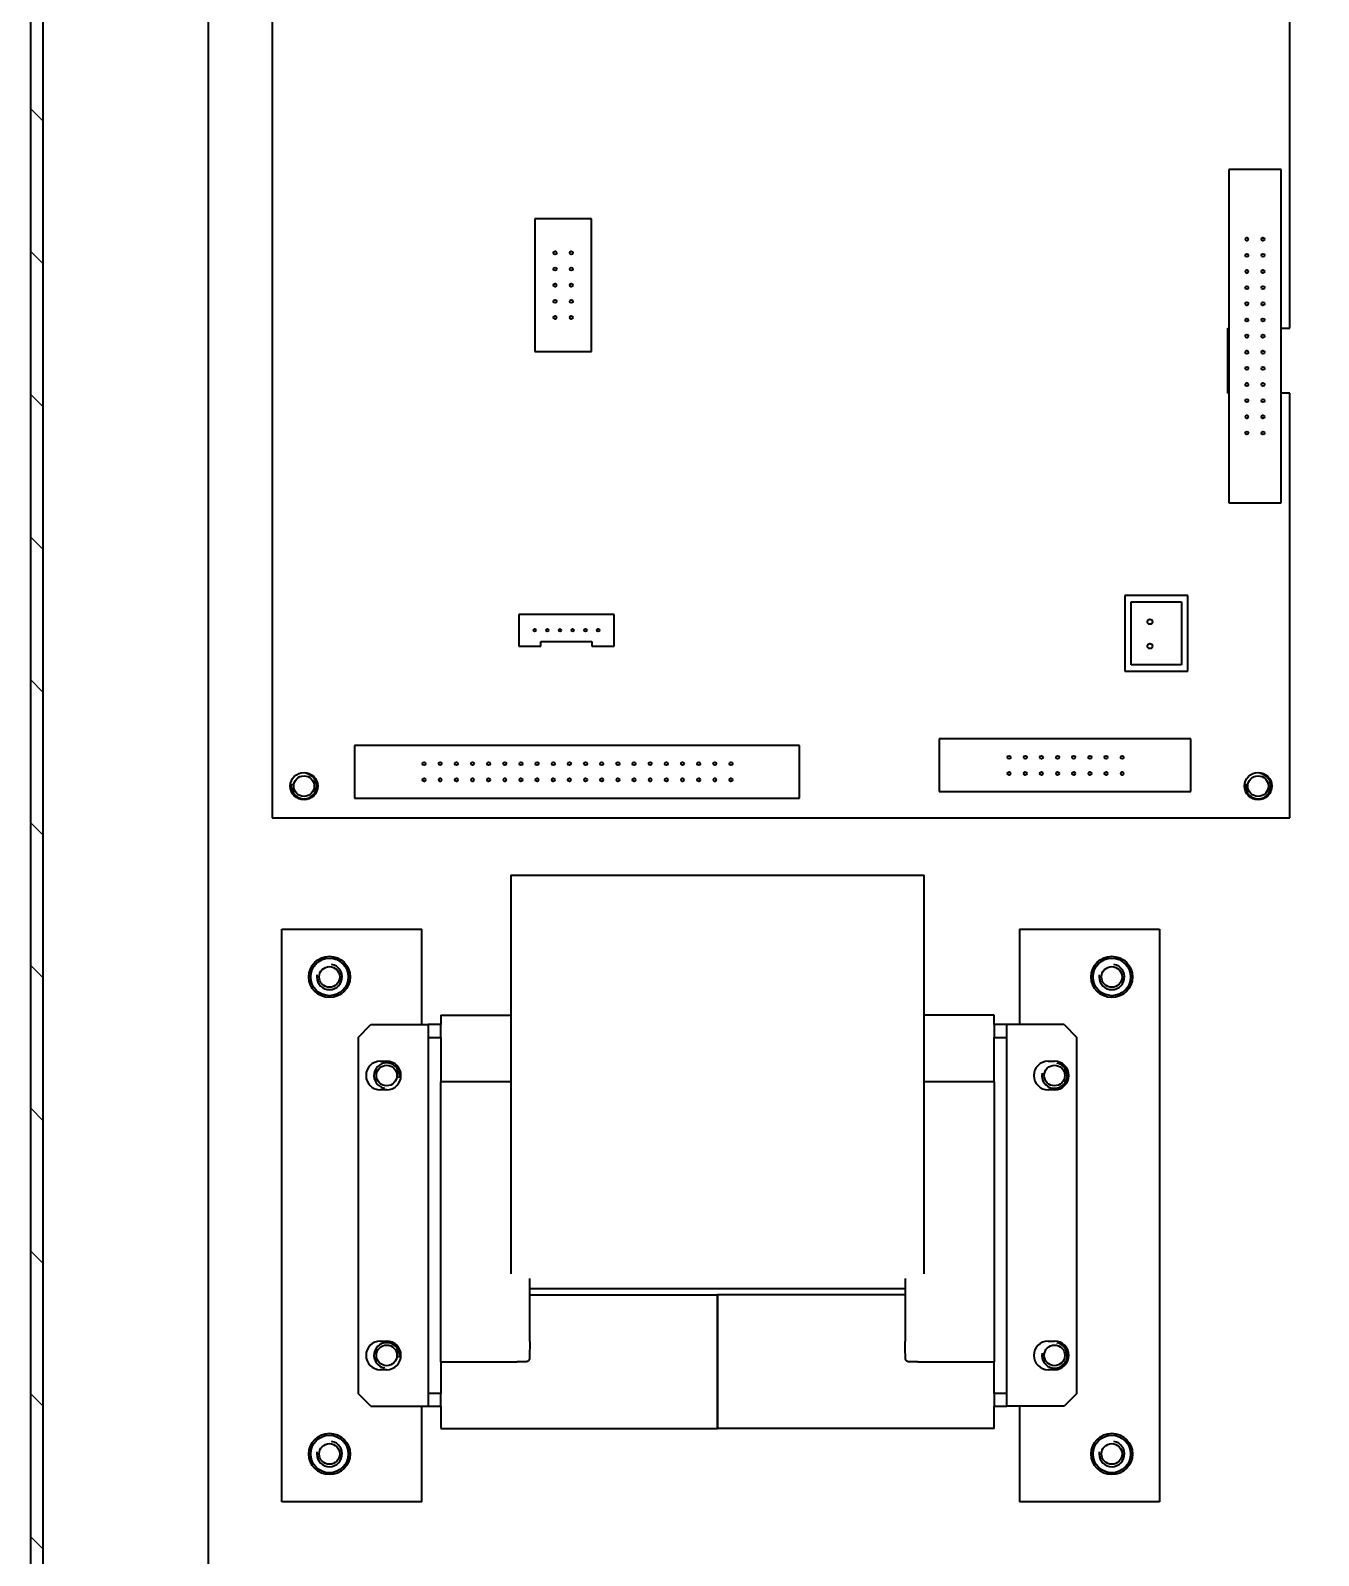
# Model space of a CAD drawing. Header units: millimetres. Extents: x 0 to 4205, y 0 to 2970.
# Drawn here: x 3485.1 to 3687.6, y 1406.1 to 1645.9 of the extents above; entities that cross this region are included whole.
import ezdxf

# ---------------------------------------------------------------- set-up
doc = ezdxf.new("R2010")
doc.units = ezdxf.units.MM
doc.header["$LTSCALE"] = 5
for name, color, linetype, lineweight in [('가시적인 것(ISO)', 3, 'Continuous', 40), ('가시적인 좁은 것(ISO)', 3, 'Continuous', 35), ('해치(ISO)', 7, 'Continuous', 18)]:
    doc.layers.add(name, color=color, linetype=linetype, lineweight=lineweight)

msp = doc.modelspace()

# ---------------------------------------------------------------- hatches: boundary and pattern name
at = {"layer": '해치(ISO)'}
h = msp.add_hatch(dxfattribs=at)
h.set_pattern_fill('ANSI31', color=256, scale=127, angle=90.00021, style=0)
h.set_pattern_definition([(135.0002, (0, 0), (-11.22528, -11.22536), [])])
h.paths.add_polyline_path([(3485.1202, 1904.1039), (3485.1202, 1264.1039), (3885.1202, 1264.1039), (3885.1202, 1904.1039)])
h.paths.add_polyline_path([(3487.1202, 1266.1039), (3487.1202, 1902.1039), (3883.1202, 1902.1039), (3883.1202, 1266.1039)], flags=0)

# ---------------------------------------------------------------- linework, layer by layer
at = {"layer": '가시적인 것(ISO)'}
for p, q in [((3485.1202, 1904.1039), (3485.1202, 1264.1039)), ((3487.1202, 1266.1039), (3487.1202, 1902.1039)), ((3513.1202, 1311.1039), (3513.1202, 1813.1039)), ((3523.1202, 1782.1136), (3523.1202, 1522.1136)), ((3683.1202, 1599.1136), (3683.1202, 1782.1136)), ((3681.5064, 1624.0654), (3673.5181, 1624.0633)), ((3673.5181, 1624.0633), (3673.5181, 1571.6576)), ((3681.7731, 1624.0654), (3681.5064, 1624.0654)), ((3681.7731, 1571.6576), (3681.7731, 1624.0654)), ((3564.4252, 1616.2776), (3564.4252, 1595.4496)), ((3573.3152, 1616.2776), (3564.4252, 1616.2776)), ((3573.3152, 1595.4496), (3573.3152, 1616.2776)), ((3673.3702, 1588.8636), (3673.3702, 1599.1136)), ((3673.3702, 1599.1136), (3673.5181, 1599.1136)), ((3681.7731, 1599.1136), (3683.1202, 1599.1136)), ((3564.4252, 1595.4496), (3573.3152, 1595.4496)), ((3673.5181, 1588.8636), (3673.3702, 1588.8636)), ((3683.1202, 1588.8636), (3681.7731, 1588.8636)), ((3683.1202, 1522.1136), (3683.1202, 1588.8636)), ((3673.5181, 1571.6576), (3681.7731, 1571.6576)), ((3657.1578, 1557.058), (3657.1578, 1545.1713)), ((3667.0638, 1557.058), (3657.1578, 1557.058)), ((3667.0638, 1545.1713), (3667.0638, 1557.058)), ((3561.8704, 1554.1134), (3561.8704, 1549.1138)), ((3576.87, 1554.1134), (3561.8704, 1554.1134)), ((3576.87, 1549.1138), (3576.87, 1554.1134)), ((3658.1578, 1546.1713), (3658.1578, 1556.058)), ((3658.1578, 1556.058), (3666.0638, 1556.058)), ((3666.0638, 1556.058), (3666.0638, 1546.1713)), ((3561.8704, 1549.1138), (3565.3706, 1549.1138)), ((3565.3706, 1549.864), (3573.3703, 1549.864)), ((3565.3706, 1549.1138), (3565.3706, 1549.864)), ((3573.3703, 1549.864), (3573.3703, 1549.1138)), ((3573.3703, 1549.1138), (3576.87, 1549.1138)), ((3657.1578, 1545.1713), (3667.0638, 1545.1713)), ((3666.0638, 1546.1713), (3658.1578, 1546.1713)), ((3667.5552, 1534.5546), (3627.9871, 1534.5309)), ((3627.9871, 1534.5309), (3627.9871, 1526.2387)), ((3667.5552, 1526.2361), (3667.5552, 1534.5546)), ((3606.0452, 1533.4911), (3536.0682, 1533.4911)), ((3536.0682, 1533.4911), (3536.0682, 1525.2361)), ((3606.0452, 1525.2361), (3606.0452, 1533.4911)), ((3536.0682, 1525.2361), (3606.0452, 1525.2361)), ((3627.9871, 1526.2387), (3633.2618, 1526.2361)), ((3633.2618, 1526.2361), (3667.5552, 1526.2361)), ((3523.1202, 1522.1136), (3683.1202, 1522.1136)), ((3560.6202, 1513.1039), (3560.6202, 1450.4024)), ((3560.6202, 1513.1039), (3625.6202, 1513.1039)), ((3625.6202, 1450.4024), (3625.6202, 1513.1039)), ((3524.6202, 1504.6039), (3546.6202, 1504.6039)), ((3524.6202, 1414.6039), (3524.6202, 1504.6039)), ((3546.6202, 1489.6039), (3546.6202, 1504.6039)), ((3640.6202, 1504.6039), (3640.6202, 1489.6039)), ((3640.6202, 1504.6039), (3662.6202, 1504.6039)), ((3662.6202, 1504.6039), (3662.6202, 1414.6039)), ((3536.6202, 1487.6039), (3538.6202, 1489.6039)), ((3538.6202, 1489.6039), (3545.6202, 1489.6039)), ((3545.6202, 1489.6039), (3547.6202, 1489.6039)), ((3547.6202, 1489.6039), (3547.6202, 1487.6039)), ((3549.6202, 1489.6039), (3547.6202, 1489.6039)), ((3549.6202, 1491.1039), (3549.6202, 1489.6039)), ((3549.6202, 1491.1039), (3560.6202, 1491.1039)), ((3549.6202, 1487.6039), (3549.6202, 1489.6039)), ((3636.6202, 1491.1039), (3625.6202, 1491.1039)), ((3636.6202, 1489.6039), (3636.6202, 1491.1039)), ((3636.6202, 1489.6039), (3636.6202, 1487.6039)), ((3638.6202, 1489.6039), (3636.6202, 1489.6039)), ((3638.6202, 1487.6039), (3638.6202, 1489.6039)), ((3640.6202, 1489.6039), (3638.6202, 1489.6039)), ((3647.6202, 1489.6039), (3640.6202, 1489.6039)), ((3647.6202, 1489.6039), (3649.6202, 1487.6039)), ((3536.6202, 1487.6039), (3536.6202, 1431.6039)), ((3547.6202, 1487.6039), (3549.6202, 1487.6039)), ((3547.6202, 1487.6039), (3547.6202, 1431.6039)), ((3549.6202, 1487.6039), (3549.6202, 1483.8054)), ((3636.6202, 1487.6039), (3638.6202, 1487.6039)), ((3636.6202, 1483.8054), (3636.6202, 1487.6039)), ((3638.6202, 1431.6039), (3638.6202, 1487.6039)), ((3649.6202, 1431.6039), (3649.6202, 1487.6039)), ((3540.1202, 1483.8539), (3541.1202, 1483.8539)), ((3549.6202, 1483.8054), (3549.6202, 1480.6039)), ((3636.6202, 1480.6039), (3636.6202, 1483.8054)), ((3645.1202, 1483.8539), (3646.1202, 1483.8539)), ((3549.6202, 1480.1039), (3549.6202, 1480.6039)), ((3560.6202, 1480.6039), (3549.6202, 1480.6039)), ((3549.6202, 1437.1039), (3549.6202, 1480.1039)), ((3636.6202, 1480.6039), (3625.6202, 1480.6039)), ((3636.6202, 1480.6039), (3636.6202, 1480.1039)), ((3636.6202, 1480.1039), (3636.6202, 1437.1039)), ((3541.1202, 1479.3539), (3540.1202, 1479.3539)), ((3646.1202, 1479.3539), (3645.1202, 1479.3539)), ((3563.6202, 1439.7898), (3563.6202, 1449.6822)), ((3622.6202, 1449.6822), (3622.6202, 1439.7898)), ((3563.6202, 1448.1039), (3622.6202, 1448.1039)), ((3563.6202, 1447.1039), (3593.1202, 1447.1039)), ((3593.1202, 1447.1039), (3593.1202, 1426.1039)), ((3622.6202, 1447.1039), (3593.1202, 1447.1039)), ((3593.1202, 1426.1039), (3593.1202, 1447.1039)), ((3540.1202, 1439.8539), (3541.1202, 1439.8539)), ((3645.1202, 1439.8539), (3646.1202, 1439.8539)), ((3549.6202, 1436.6039), (3549.6202, 1437.1039)), ((3549.6202, 1436.6039), (3561.6202, 1436.6039)), ((3549.6202, 1436.6039), (3549.6202, 1433.4023)), ((3563.0362, 1436.6039), (3561.6202, 1436.6039)), ((3624.6202, 1436.6039), (3623.2043, 1436.6039)), ((3624.6202, 1436.6039), (3636.6202, 1436.6039)), ((3636.6202, 1437.1039), (3636.6202, 1436.6039)), ((3636.6202, 1433.4023), (3636.6202, 1436.6039)), ((3541.1202, 1435.3539), (3540.1202, 1435.3539)), ((3646.1202, 1435.3539), (3645.1202, 1435.3539)), ((3538.6202, 1429.6039), (3536.6202, 1431.6039)), ((3547.6202, 1431.6039), (3547.6202, 1429.6039)), ((3549.6202, 1431.6039), (3547.6202, 1431.6039)), ((3549.6202, 1433.4023), (3549.6202, 1431.6039)), ((3549.6202, 1429.6039), (3549.6202, 1431.6039)), ((3636.6202, 1431.6039), (3636.6202, 1433.4023)), ((3638.6202, 1431.6039), (3636.6202, 1431.6039)), ((3636.6202, 1431.6039), (3636.6202, 1429.6039)), ((3638.6202, 1429.6039), (3638.6202, 1431.6039)), ((3649.6202, 1431.6039), (3647.6202, 1429.6039)), ((3538.6202, 1429.6039), (3545.6202, 1429.6039)), ((3545.6202, 1429.6039), (3547.6202, 1429.6039)), ((3546.6202, 1414.6039), (3546.6202, 1429.6039)), ((3547.6202, 1429.6039), (3549.6202, 1429.6039)), ((3549.6202, 1429.6039), (3549.6202, 1426.1039)), ((3636.6202, 1429.6039), (3638.6202, 1429.6039)), ((3636.6202, 1426.1039), (3636.6202, 1429.6039)), ((3640.6202, 1429.6039), (3638.6202, 1429.6039)), ((3647.6202, 1429.6039), (3640.6202, 1429.6039)), ((3640.6202, 1429.6039), (3640.6202, 1414.6039)), ((3549.6202, 1426.1039), (3593.1202, 1426.1039)), ((3636.6202, 1426.1039), (3593.1202, 1426.1039)), ((3546.6202, 1414.6039), (3524.6202, 1414.6039)), ((3662.6202, 1414.6039), (3640.6202, 1414.6039))]:
    msp.add_line(p, q, dxfattribs=at)
for centre, radius in [((3676.3502, 1613.1036), 0.2499), ((3678.8902, 1613.1036), 0.2499), ((3567.6002, 1610.9436), 0.2499), ((3570.1402, 1610.9436), 0.2499), ((3676.3502, 1610.5636), 0.2499), ((3678.8902, 1610.5636), 0.2499), ((3567.6002, 1608.4036), 0.2499), ((3570.1402, 1608.4036), 0.2499), ((3676.3502, 1608.0236), 0.2499), ((3678.8902, 1608.0236), 0.2499), ((3567.6002, 1605.8636), 0.2499), ((3570.1402, 1605.8636), 0.2499), ((3676.3502, 1605.4836), 0.2499), ((3678.8902, 1605.4836), 0.2499), ((3567.6002, 1603.3236), 0.2499), ((3570.1402, 1603.3236), 0.2499), ((3676.3502, 1602.9436), 0.2499), ((3678.8902, 1602.9436), 0.2499), ((3567.6002, 1600.7836), 0.2499), ((3570.1402, 1600.7836), 0.2499), ((3676.3502, 1600.4036), 0.2499), ((3678.8902, 1600.4036), 0.2499), ((3676.3502, 1597.8636), 0.2499), ((3678.8902, 1597.8636), 0.2499), ((3676.3502, 1595.3236), 0.2499), ((3678.8902, 1595.3236), 0.2499), ((3676.3502, 1592.7836), 0.2499), ((3678.8902, 1592.7836), 0.2499), ((3676.3502, 1590.2436), 0.2499), ((3678.8902, 1590.2436), 0.2499), ((3676.3502, 1587.7036), 0.2499), ((3678.8902, 1587.7036), 0.2499), ((3676.3502, 1585.1636), 0.2499), ((3678.8902, 1585.1636), 0.2499), ((3676.3502, 1582.6236), 0.2499), ((3678.8902, 1582.6236), 0.2499), ((3564.3702, 1551.6136), 0.1998), ((3566.3705, 1551.6136), 0.1998), ((3568.3703, 1551.6136), 0.1998), ((3570.3706, 1551.6136), 0.1998), ((3572.3704, 1551.6136), 0.1998), ((3574.3702, 1551.6136), 0.1998), ((3661.1202, 1552.9432), 0.4), ((3661.1202, 1549.1337), 0.4), ((3546.9902, 1530.6336), 0.2499), ((3549.5302, 1530.6336), 0.2499), ((3552.0702, 1530.6336), 0.2499), ((3554.6102, 1530.6336), 0.2499), ((3557.1502, 1530.6336), 0.2499), ((3559.6902, 1530.6336), 0.2499), ((3562.2302, 1530.6336), 0.2499), ((3564.7702, 1530.6336), 0.2499), ((3567.3102, 1530.6336), 0.2499), ((3569.8502, 1530.6336), 0.2499), ((3572.3902, 1530.6336), 0.2499), ((3574.9302, 1530.6336), 0.2499), ((3577.4702, 1530.6336), 0.2499), ((3580.0102, 1530.6336), 0.2499), ((3582.5502, 1530.6336), 0.2499), ((3585.0902, 1530.6336), 0.2499), ((3587.6302, 1530.6336), 0.2499), ((3590.1702, 1530.6336), 0.2499), ((3592.7102, 1530.6336), 0.2499), ((3595.2502, 1530.6336), 0.2499), ((3638.9768, 1531.6336), 0.2499), ((3641.5168, 1531.6336), 0.2499), ((3644.0568, 1531.6336), 0.2499), ((3646.5968, 1531.6336), 0.2499), ((3649.1368, 1531.6336), 0.2499), ((3651.6768, 1531.6336), 0.2499), ((3654.2168, 1531.6336), 0.2499), ((3656.7568, 1531.6336), 0.2499), ((3528.1202, 1527.1136), 2.15), ((3528.1202, 1527.1039), 1.621), ((3546.9902, 1528.0936), 0.2499), ((3549.5302, 1528.0936), 0.2499), ((3552.0702, 1528.0936), 0.2499), ((3554.6102, 1528.0936), 0.2499), ((3557.1502, 1528.0936), 0.2499), ((3559.6902, 1528.0936), 0.2499), ((3562.2302, 1528.0936), 0.2499), ((3564.7702, 1528.0936), 0.2499), ((3567.3102, 1528.0936), 0.2499), ((3569.8502, 1528.0936), 0.2499), ((3572.3902, 1528.0936), 0.2499), ((3574.9302, 1528.0936), 0.2499), ((3577.4702, 1528.0936), 0.2499), ((3580.0102, 1528.0936), 0.2499), ((3582.5502, 1528.0936), 0.2499), ((3585.0902, 1528.0936), 0.2499), ((3587.6302, 1528.0936), 0.2499), ((3590.1702, 1528.0936), 0.2499), ((3592.7102, 1528.0936), 0.2499), ((3595.2502, 1528.0936), 0.2499), ((3638.9768, 1529.0936), 0.2499), ((3641.5168, 1529.0936), 0.2499), ((3644.0568, 1529.0936), 0.2499), ((3646.5968, 1529.0936), 0.2499), ((3649.1368, 1529.0936), 0.2499), ((3651.6768, 1529.0936), 0.2499), ((3654.2168, 1529.0936), 0.2499), ((3656.7568, 1529.0936), 0.2499), ((3678.1202, 1527.1136), 2.15), ((3678.1202, 1527.1039), 1.621), ((3532.1202, 1497.1039), 3.25), ((3532.1202, 1497.1039), 2.95), ((3532.1202, 1497.1039), 1.621), ((3655.1202, 1497.1039), 3.25), ((3655.1202, 1497.1039), 2.95), ((3655.1202, 1497.1039), 1.621), ((3541.1202, 1481.6039), 1.621), ((3646.1202, 1481.6039), 1.621), ((3541.1202, 1437.6039), 1.621), ((3646.1202, 1437.6039), 1.621), ((3532.1202, 1422.1039), 3.25), ((3532.1202, 1422.1039), 2.95), ((3655.1202, 1422.1039), 3.25), ((3655.1202, 1422.1039), 2.95), ((3532.1202, 1422.1039), 1.621), ((3655.1202, 1422.1039), 1.621)]:
    msp.add_circle(centre, radius, dxfattribs=at)
for centre, start, end in [((3540.1202, 1481.6039), 90, 270), ((3541.1202, 1481.6039), 270, 90), ((3645.1202, 1481.6039), 90, 270), ((3646.1202, 1481.6039), 270, 90), ((3540.1202, 1437.6039), 90, 270), ((3541.1202, 1437.6039), 270, 90), ((3645.1202, 1437.6039), 90, 270), ((3646.1202, 1437.6039), 270, 90)]:
    msp.add_arc(centre, 2.25, start, end, dxfattribs=at)
for points, knots in [([(3563.6202, 1439.7898), (3563.6202, 1439.7484), (3563.6201, 1439.707), (3563.6149, 1438.8311), (3563.5711, 1437.9509), (3563.561, 1437.1039)], [1.294426007, 1.294426007, 1.294426007, 1.294426007, 1.306831764, 1.306831764, 1.555977011, 1.555977011, 1.555977011, 1.555977011]), ([(3622.6794, 1437.1039), (3622.6694, 1437.9509), (3622.6255, 1438.8311), (3622.6204, 1439.707), (3622.6202, 1439.7484), (3622.6202, 1439.7898)], [1.654927903, 1.654927903, 1.654927903, 1.654927903, 1.90407315, 1.90407315, 1.916478907, 1.916478907, 1.916478907, 1.916478907]), ([(3563.561, 1437.1039), (3563.5604, 1437.0505), (3563.551, 1436.9975), (3563.512, 1436.8857), (3563.4788, 1436.8293), (3563.3918, 1436.7307), (3563.3384, 1436.69), (3563.2414, 1436.6417), (3563.202, 1436.6276), (3563.1204, 1436.6086), (3563.0783, 1436.6039), (3563.0362, 1436.6039)], [0.2448679557, 0.2448679557, 0.2448679557, 0.2448679557, 0.2609695962, 0.2609695962, 0.2804815447, 0.2804815447, 0.3004687994, 0.3004687994, 0.3129896745, 0.3129896745, 0.3256312289, 0.3256312289, 0.3256312289, 0.3256312289]), ([(3623.2043, 1436.6039), (3623.1317, 1436.6039), (3623.0599, 1436.6179), (3622.9297, 1436.6725), (3622.8722, 1436.7111), (3622.7776, 1436.8069), (3622.7409, 1436.8623), (3622.6926, 1436.9808), (3622.6802, 1437.042), (3622.6794, 1437.1039)], [0, 0, 0, 0, 0.0217603508, 0.0217603508, 0.0423780782, 0.0423780782, 0.0622064976, 0.0622064976, 0.080845966, 0.080845966, 0.080845966, 0.080845966])]:
    msp.add_open_spline(points, degree=3, knots=knots, dxfattribs=at)
at = {"layer": '가시적인 좁은 것(ISO)'}
for centre, start, end in [((3528.1202, 1527.1039), 170, 80), ((3678.1202, 1527.1039), 170, 80), ((3532.1202, 1497.1039), 170, 80), ((3655.1202, 1497.1039), 170, 80), ((3541.1202, 1481.6039), 350, 260), ((3646.1202, 1481.6039), 170, 80), ((3541.1202, 1437.6039), 350, 260), ((3646.1202, 1437.6039), 170, 80), ((3532.1202, 1422.1039), 170, 80), ((3655.1202, 1422.1039), 170, 80)]:
    msp.add_arc(centre, 2, start, end, dxfattribs=at)

doc.saveas('drawing.dxf')
